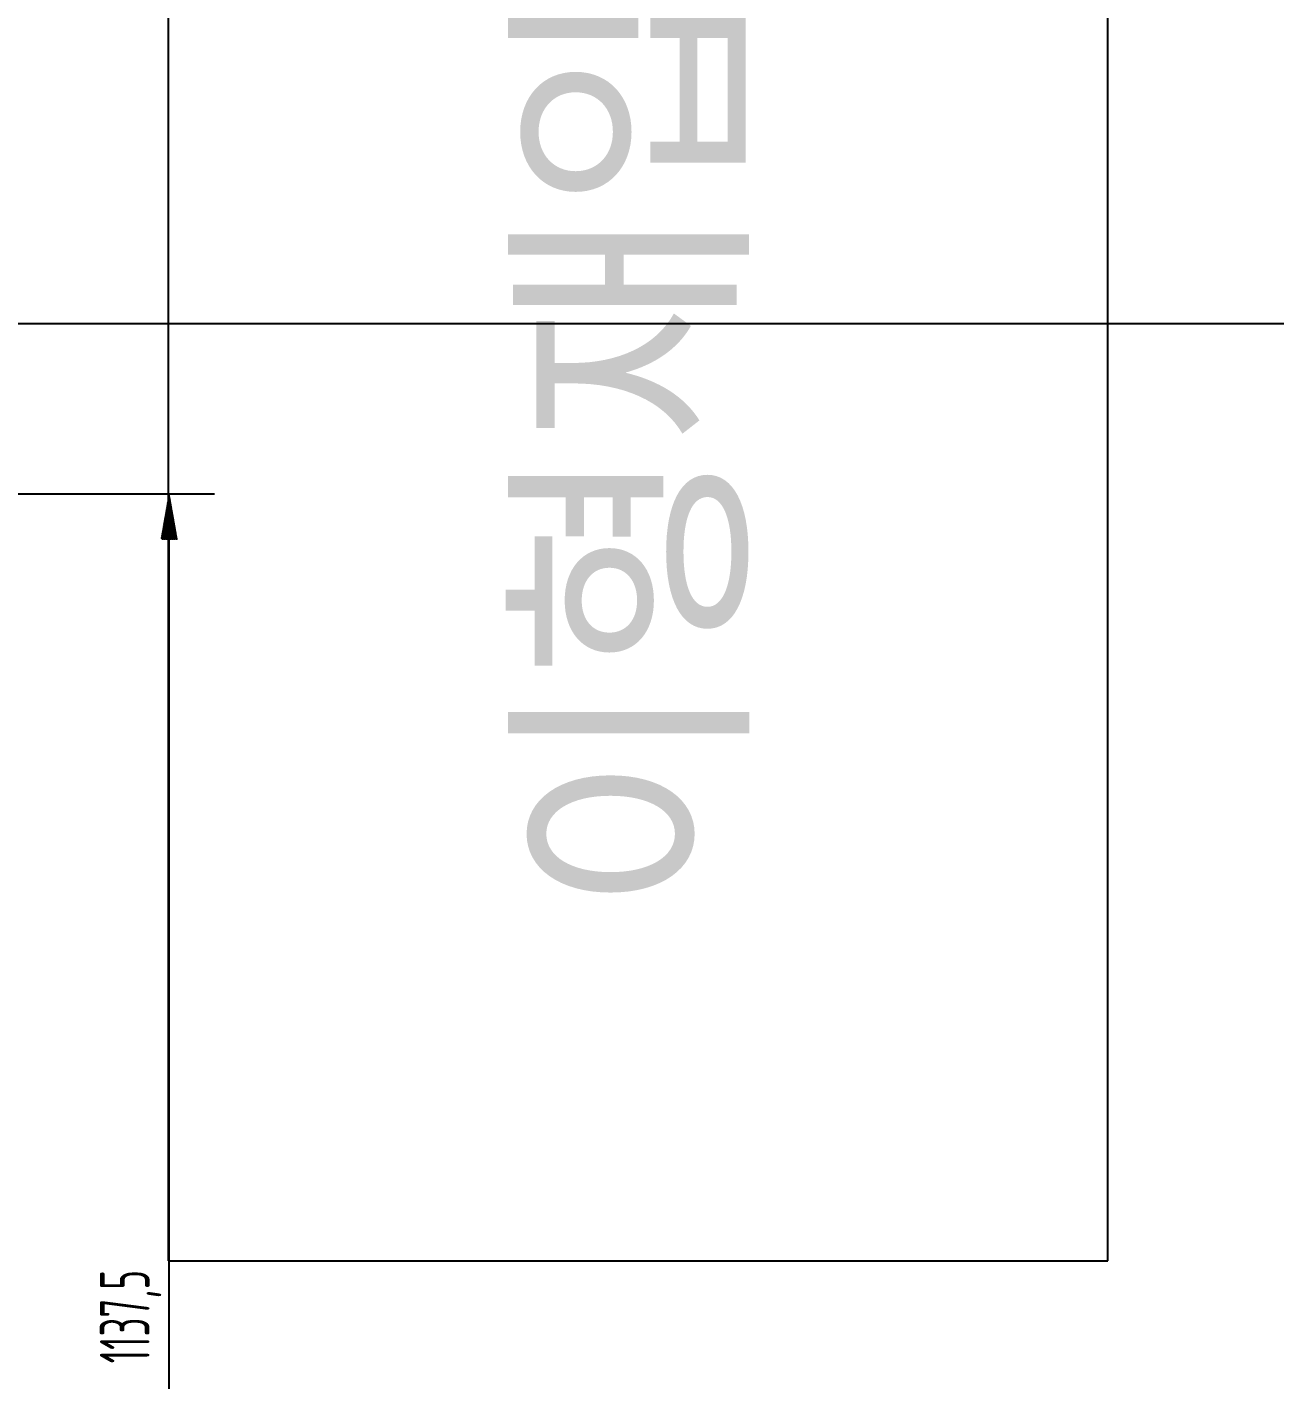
# Model space of a CAD drawing. Header units: millimetres. Extents: x 10462777 to 22643323, y 453826 to 1389191.
# Drawn here: x 11271195 to 11272046, y 585065 to 585986 of the extents above; entities that cross this region are included whole.
import ezdxf
from ezdxf.enums import TextEntityAlignment as Align

# ---------------------------------------------------------------- set-up
doc = ezdxf.new("R2010")
doc.units = ezdxf.units.MM
doc.header["$LTSCALE"] = 200
doc.header["$MEASUREMENT"] = 0
doc.linetypes.add('CENTER', pattern=[2, 1.25, -0.25, 0.25, -0.25])
doc.layers.get('0').update_dxf_attribs({"linetype": 'CONTINUOUS'})
doc.layers.add('1', color=1, linetype='CENTER')
doc.layers.add('TEXT', color=7, linetype='CONTINUOUS')
doc.styles.add('iso-1', font='isocp.shx')
doc.styles.add('새굴림', font='txt.shx ', dxfattribs={"height": 5, "bigfont": ' whgtxt.shx'})

# ---------------------------------------------------------------- blocks, each defined once
blk = doc.blocks.new('A$C783E0A86')
at = {"ltscale": 10}
for p, q in [((173.98, 640), (1773.98, 640)), ((173.98, 640), (173.98, 0)), ((173.98, 0), (1773.98, 0))]:
    blk.add_line(p, q, dxfattribs=at)
at = {"layer": 'TEXT', "lineweight": -3, "style": '새굴림'}
blk.add_text('이형재압송장치', height=151.2, dxfattribs=at).set_placement((970.18, 319.76, 0), align=Align.MIDDLE_CENTER)

msp = doc.modelspace()

# ---------------------------------------------------------------- hatches: boundary and pattern name
at = {"layer": '1', "linetype": 'Continuous'}
h = msp.add_hatch(dxfattribs=at)
h.set_pattern_fill('ANSI31', color=27, scale=0.19368, angle=45, style=0, pattern_type=0)
h.set_pattern_definition([(45, (11264546.22931, 582402.56258), (-0.1369525464, 0.1369525464), [])])
h.paths.add_polyline_path([(11271292.35042, 585668.51554), (11271297.7719, 585637.76883), (11271286.92895, 585637.76879)], flags=0)

# ---------------------------------------------------------------- linework, layer by layer
at = {"layer": '1', "color": 251, "linetype": 'Continuous'}
msp.add_line((11272083.06128, 585784.23942), (11265967.04262, 585784.23942), dxfattribs=at)
at = {"layer": '1', "color": 152, "linetype": 'Continuous'}
msp.add_line((11269893.30238, 585668.51554), (11271323.09715, 585668.51554), dxfattribs=at)
at = {"layer": '1', "color": 27, "linetype": 'Continuous'}
msp.add_line((11271292.35042, 584566.95582), (11271292.35042, 585668.51554), dxfattribs=at)

# ---------------------------------------------------------------- block references
at = {"ltscale": 10, "rotation": 90}
msp.add_blockref('A$C783E0A86', (11271931.76169, 584972.33345), dxfattribs=at)

# ---------------------------------------------------------------- texts
at = {"layer": '1', "color": 23, "linetype": 'Continuous', "insert": (11271286.82034, 585076.48655), "char_height": 33.894026, "attachment_point": 7, "rotation": 90, "line_spacing_factor": 0.963855, "style": 'iso-1'}
msp.add_mtext('\\W00.601;1137,5 ', dxfattribs=at)

doc.saveas('drawing.dxf')
